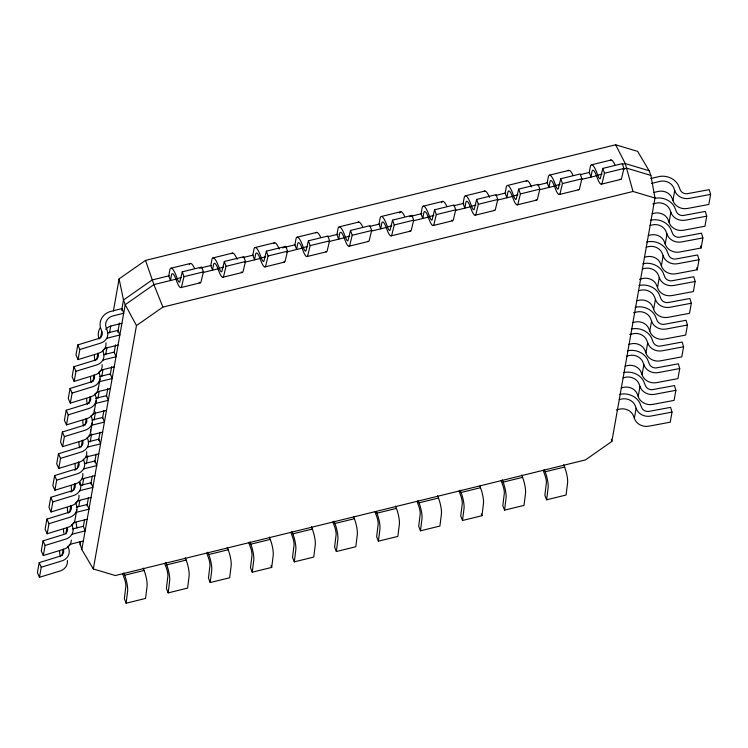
<?xml version="1.0" encoding="UTF-8"?>
<svg xmlns="http://www.w3.org/2000/svg" width="748" height="748" viewBox="0 0 748 748"><rect width="100%" height="100%" fill="white"/><g stroke="black" fill="none" stroke-linecap="round" stroke-linejoin="round"><path stroke-width="1.12" d="M143.233 568.106L144.102 570.444A11.903 2.693 76.2 0 1 147.057 586.432L145.551 598.437L126.103 603.225L127.609 591.219A11.903 2.693 76.2 0 0 124.654 575.221L123.785 572.884M185.289 557.765L186.159 560.093A11.903 2.693 76.2 0 1 189.104 576.091L187.608 588.096L168.16 592.884L169.656 580.878A11.903 2.693 76.2 0 0 166.711 564.88L165.841 562.543M227.336 547.424L228.205 549.752A11.903 2.693 76.2 0 1 231.16 565.75L229.655 577.755L210.207 582.542L211.712 570.537A11.903 2.693 76.2 0 0 208.757 554.539L207.888 552.202M269.392 537.083L270.262 539.411A11.903 2.693 76.2 0 1 273.207 555.409L271.711 567.414L252.254 572.201L253.759 560.196A11.903 2.693 76.2 0 0 250.814 544.198L249.944 541.861M311.439 526.742L312.309 529.07A11.903 2.693 76.2 0 1 315.263 545.068L313.758 557.073L294.31 561.86L295.815 549.855A11.903 2.693 76.2 0 0 292.861 533.857L291.991 531.519M353.495 516.4L354.365 518.729A11.903 2.693 76.2 0 1 357.31 534.726L355.814 546.732L336.357 551.519L337.862 539.514A11.903 2.693 76.2 0 0 334.917 523.516L334.047 521.178M395.542 506.05L396.412 508.388A11.903 2.693 76.2 0 1 399.367 524.385L397.861 536.391L378.413 541.169L379.919 529.163A11.903 2.693 76.2 0 0 376.964 513.175L376.384 511.613M437.599 495.709L438.468 498.046A11.903 2.693 76.2 0 1 441.414 514.044L439.918 526.05L420.46 530.828L421.966 518.822A11.903 2.693 76.2 0 0 419.02 502.834L418.151 500.496M479.935 486.153L480.515 487.705A11.903 2.693 76.2 0 1 483.47 503.703L481.964 515.709L462.516 520.486L464.022 508.481A11.903 2.693 76.2 0 0 461.067 492.493L460.198 490.155M521.702 475.027L522.572 477.364A11.903 2.693 76.2 0 1 525.517 493.362L524.011 505.368L504.563 510.145L506.069 498.14A11.903 2.693 76.2 0 0 503.124 482.142L502.254 479.814M563.749 464.686L564.618 467.023A11.903 2.693 76.2 0 1 567.573 483.021L566.068 495.026L546.62 499.804L548.125 487.799A11.903 2.693 76.2 0 0 545.17 471.801L544.301 469.473M61.981 555.773L63.169 549.06L63.524 550.042A6.33 5.488 10.1 0 1 60.485 556.054L39.186 562.646L37.4 572.716L39.457 577.297L60.018 570.995A11.903 10.322 10.1 0 0 67.395 560.514M65.843 534.007L67.03 527.293L67.385 528.275A6.33 5.488 10.1 0 1 64.347 534.287L43.047 540.869L41.262 550.939L43.309 555.521L63.879 549.219A11.903 10.322 10.1 0 0 71.331 540.093M69.695 512.24L70.892 505.526L71.238 506.499A6.33 5.488 10.1 0 1 68.199 512.511L46.9 519.103L45.114 529.173L47.171 533.754L67.731 527.452A11.903 10.322 10.1 0 0 75.062 519.664L76.848 509.594M73.556 490.464L74.744 483.75L75.099 484.732A6.33 5.488 10.1 0 1 72.06 490.744L50.761 497.327L48.975 507.396L51.032 511.978L71.593 505.676A11.903 10.322 10.1 0 0 78.97 495.195M77.418 468.697L78.605 461.984L78.961 462.956A6.33 5.488 10.1 0 1 75.922 468.968L54.623 475.56L52.837 485.63L54.894 490.211L75.455 483.909A11.903 10.322 10.1 0 0 82.832 473.428M81.28 446.921L82.467 440.207L82.813 441.189A6.33 5.488 10.1 0 1 79.784 447.201L58.475 453.784L56.698 463.854L58.746 468.435L79.307 462.133A11.903 10.322 10.1 0 0 86.693 451.661M85.132 425.154L86.329 418.441L86.675 419.413A6.33 5.488 10.1 0 1 83.636 425.425L62.336 432.017L60.551 442.087L62.608 446.668L83.168 440.366A11.903 10.322 10.1 0 0 90.545 429.885M88.993 403.378L90.181 396.664L90.536 397.646A6.33 5.488 10.1 0 1 87.497 403.658L66.198 410.25L64.412 420.311L66.469 424.892L87.03 418.6A11.903 10.322 10.1 0 0 94.482 409.465M92.855 381.611L94.042 374.898L94.398 375.87A6.33 5.488 10.1 0 1 91.359 381.882L70.06 388.474L68.274 398.544L70.321 403.125L90.891 396.823A11.903 10.322 10.1 0 0 98.343 387.698M96.707 359.835L97.904 353.121L98.25 354.103A6.33 5.488 10.1 0 1 95.211 360.115L73.912 366.707L72.126 376.777L74.183 381.358L94.744 375.057A11.903 10.322 10.1 0 0 102.13 364.575M78.044 359.582L79.83 349.512L100.391 343.21A11.903 10.322 10.1 0 0 107.029 330.083L106.16 327.755A11.117 9.64 10.1 0 1 113.2 315.824L123.71 313.244L121.971 308.569L109.442 311.776A16.68 14.474 10.1 0 0 100.344 327.185L102.111 332.336A6.33 5.488 10.1 0 1 99.073 338.348L77.773 344.931L75.987 355.001L78.044 359.582L98.605 353.28A11.903 10.322 10.1 0 0 105.982 342.799M39.457 577.297L41.243 567.227L39.186 562.646M43.309 555.521L45.095 545.451L43.047 540.869M47.171 533.754L48.957 523.684L46.9 519.103M51.032 511.978L52.818 501.908L50.761 497.327M54.894 490.211L56.67 480.141L54.623 475.56M58.746 468.435L60.532 458.365L58.475 453.784M62.608 446.668L64.393 436.598L62.336 432.017M66.469 424.892L68.255 414.831L66.198 410.25M70.321 403.125L72.107 393.055L70.06 388.474M74.183 381.358L75.969 371.289L73.912 366.707M100.569 338.068L101.756 331.355M79.615 484.723L80.017 482.479A11.903 10.322 10.1 0 1 73.379 495.606L52.818 501.908M90.499 432.578L92.285 422.508M94.36 410.811L96.137 400.741M98.212 389.035L99.998 378.965M78.802 506.2L79.821 500.459M82.467 485.536L83.692 478.645M86.338 463.723L87.759 455.682M90.199 441.909L91.63 433.868M94.07 420.096L95.492 412.055M97.932 398.282L99.157 391.391M101.803 376.468L103.018 369.577M105.664 354.655L106.889 347.764M109.535 332.841L110.751 325.95M113.397 311.028L119.1 278.873L145.523 260.398L615.651 144.775L637.633 151.358L649.133 170.731L650.872 175.397L654.996 198.042L611.855 441.442L585.432 459.927L115.304 575.549L93.322 568.966L81.812 549.593L79.466 541.524M80.083 544.927L80.691 541.477M83.346 526.527L84.561 519.626M87.011 505.826L88.432 497.775M90.882 483.984L92.313 475.934M94.753 462.133L96.183 454.083M98.624 440.282L100.054 432.232M102.504 418.441L103.925 410.39M106.375 396.59L107.796 388.539M110.246 374.739L111.667 366.688M114.117 352.897L115.547 344.847M117.782 332.196L119.418 322.996M121.662 310.345L123.495 300.004L119.1 278.873M81.812 549.593L125.225 304.67L123.495 300.004L152.19 279.93L169.188 275.75M93.322 568.966L136.463 325.567L125.225 304.67L153.92 284.595L176.593 279.023M619.709 394.383L621.644 394.028A16.68 14.474 10.1 0 1 639.718 402.751L641.756 407.838A6.33 5.488 10.1 0 0 648.376 411.475L670.601 407.361L672.013 412.101L670.227 422.171L648.815 426.192A11.903 10.322 10.1 0 1 634.351 418.254L636.127 408.184L635.267 405.846A11.117 9.64 10.1 0 0 621.279 399.095L619.176 399.61M623.57 372.616L625.496 372.261A16.68 14.474 10.1 0 1 643.579 380.984L645.608 386.071A6.33 5.488 10.1 0 0 652.237 389.699L674.462 385.585L675.874 390.325L674.088 400.395L652.677 404.416A11.903 10.322 10.1 0 1 638.203 396.477L639.989 386.407L639.119 384.079A11.117 9.64 10.1 0 0 625.141 377.319L623.037 377.843M627.432 350.84L629.358 350.485A16.68 14.474 10.1 0 1 647.431 359.218L649.47 364.295A6.33 5.488 10.1 0 0 656.099 367.932L678.314 363.818L679.726 368.558L677.94 378.628L656.538 382.649A11.903 10.322 10.1 0 1 642.065 374.711L643.85 364.641L642.981 362.303A11.117 9.64 10.1 0 0 628.993 355.552L626.889 356.067M631.293 329.073L633.219 328.718A16.68 14.474 10.1 0 1 651.293 337.442L653.331 342.528A6.33 5.488 10.1 0 0 659.951 346.156L682.176 342.042L683.588 346.782L681.802 356.852L660.39 360.873A11.903 10.322 10.1 0 1 645.926 352.934L647.712 342.865L646.842 340.536A11.117 9.64 10.1 0 0 632.855 333.786L629.704 334.552M635.145 307.297L637.081 306.942A16.68 14.474 10.1 0 1 655.155 315.675L657.193 320.752A6.33 5.488 10.1 0 0 663.813 324.389L686.038 320.275L687.449 325.015L685.664 335.085L664.252 339.106A11.903 10.322 10.1 0 1 649.778 331.168L651.564 321.098L650.695 318.76A11.117 9.64 10.1 0 0 636.716 312.01L633.556 312.786M639.007 285.53L640.933 285.175A16.68 14.474 10.1 0 1 659.007 293.899L661.045 298.985A6.33 5.488 10.1 0 0 667.674 302.622L689.89 298.508L691.302 303.239L689.525 313.309L668.114 317.33A11.903 10.322 10.1 0 1 653.64 309.392L655.426 299.331L654.556 296.993A11.117 9.64 10.1 0 0 640.569 290.243L638.465 290.757M642.869 263.754L644.795 263.399A16.68 14.474 10.1 0 1 662.868 272.132L664.907 277.209A6.33 5.488 10.1 0 0 671.536 280.846L693.751 276.732L695.163 281.472L693.377 291.542L671.966 295.563A11.903 10.322 10.1 0 1 657.501 287.625L659.287 277.555L658.418 275.217A11.117 9.64 10.1 0 0 644.43 268.467L642.326 268.99M646.721 241.987L648.656 241.632A16.68 14.474 10.1 0 1 666.73 250.356L668.768 255.442A6.33 5.488 10.1 0 0 675.388 259.079L697.613 254.965L699.025 259.706L697.239 269.766L675.827 273.796A11.903 10.322 10.1 0 1 661.363 265.858L663.139 255.788L662.279 253.45A11.117 9.64 10.1 0 0 648.292 246.7L646.188 247.214M650.582 220.211L652.508 219.865A16.68 14.474 10.1 0 1 670.582 228.589L672.62 233.666A6.33 5.488 10.1 0 0 679.249 237.303L701.474 233.189L702.886 237.929L701.1 247.999L679.689 252.02A11.903 10.322 10.1 0 1 665.215 244.082L667.001 234.012L666.131 231.684A11.117 9.64 10.1 0 0 652.153 224.924L650.049 225.447M654.444 198.444L656.37 198.089A16.68 14.474 10.1 0 1 674.444 206.813L676.482 211.899A6.33 5.488 10.1 0 0 683.111 215.536L705.327 211.422L706.738 216.163L704.953 226.233L683.55 230.253A11.903 10.322 10.1 0 1 669.077 222.315L670.863 212.245L669.993 209.907A11.117 9.64 10.1 0 0 656.005 203.157L652.854 203.933M650.825 178.51L660.232 176.322A16.68 14.474 10.1 0 1 678.305 185.046L680.343 190.132A6.33 5.488 10.1 0 0 686.963 193.76L709.188 189.646L710.6 194.387L708.814 204.456L687.403 208.477A11.903 10.322 10.1 0 1 672.938 200.539L674.724 190.469L673.855 188.141A11.117 9.64 10.1 0 0 659.867 181.381L651.452 183.456M182.278 271.833L179.829 281.856A6.33 1.431 76.2 0 1 177.585 279.537L175.677 274.488A16.68 3.768 76.2 0 0 169.936 269.458L168.749 275.853L170.479 280.528L171.442 275.086A11.117 2.515 76.2 0 1 175.883 278.976L176.752 281.313A11.903 2.693 76.2 0 0 181.633 286.381L183.989 276.657L182.278 271.833L201.736 267.045L203.437 271.879L201.081 281.603A11.903 2.693 76.2 0 1 199.136 282.267M224.335 261.491L221.876 271.515A6.33 1.431 76.2 0 1 219.641 269.196L217.724 264.147A16.68 3.768 76.2 0 0 211.993 259.117L210.796 265.512L212.535 270.187L213.498 264.745A11.117 2.515 76.2 0 1 217.939 268.635L218.799 270.972A11.903 2.693 76.2 0 0 223.689 276.04L226.036 266.316L224.335 261.491L243.783 256.704L245.484 261.538L243.137 271.262A11.903 2.693 76.2 0 1 241.193 271.926M266.382 251.15L263.932 261.174A6.33 1.431 76.2 0 1 261.688 258.855L259.78 253.806A16.68 3.768 76.2 0 0 254.04 248.775L252.843 255.171L254.582 259.846L255.545 254.404A11.117 2.515 76.2 0 1 259.986 258.294L260.856 260.631A11.903 2.693 76.2 0 0 265.736 265.699L268.093 255.975L266.382 251.15L285.839 246.363L287.541 251.188L285.184 260.921A11.903 2.693 76.2 0 1 283.679 261.959M308.438 240.809L305.979 250.832A6.33 1.431 76.2 0 1 303.744 248.514L301.827 243.465A16.68 3.768 76.2 0 0 296.096 238.434L294.899 244.83L296.638 249.505L297.601 244.063A11.117 2.515 76.2 0 1 302.033 247.953L302.903 250.29A11.903 2.693 76.2 0 0 307.793 255.358L310.139 245.634L308.438 240.809L327.886 236.022L329.588 240.847L327.241 250.58A11.903 2.693 76.2 0 1 325.726 251.618M350.485 230.468L348.035 240.491A6.33 1.431 76.2 0 1 345.791 238.173L343.884 233.124A16.68 3.768 76.2 0 0 338.143 228.093L336.946 234.489L338.685 239.164L339.648 233.713A11.117 2.515 76.2 0 1 344.089 237.612L344.959 239.949A11.903 2.693 76.2 0 0 349.84 245.017L352.196 235.293L350.485 230.468L369.942 225.681L371.644 230.506L369.288 240.23A11.903 2.693 76.2 0 1 367.782 241.277M392.541 220.127L390.082 230.15A6.33 1.431 76.2 0 1 387.847 227.831L385.931 222.782A16.68 3.768 76.2 0 0 380.199 217.752L379.002 224.148L380.741 228.823L381.704 223.372A11.117 2.515 76.2 0 1 386.136 227.27L387.006 229.608A11.903 2.693 76.2 0 0 391.896 234.676L394.243 224.952L392.541 220.127L411.989 215.34L413.691 220.164L411.344 229.888A11.903 2.693 76.2 0 1 409.829 230.926M434.588 209.786L432.138 219.809A6.33 1.431 76.2 0 1 429.894 217.49L427.987 212.441A16.68 3.768 76.2 0 0 422.246 207.411L421.049 213.806L422.788 218.472L423.751 213.03A11.117 2.515 76.2 0 1 428.193 216.929L429.062 219.267A11.903 2.693 76.2 0 0 433.943 224.335L436.299 214.611L434.588 209.786L454.036 204.999L455.747 209.823L453.391 219.547A11.903 2.693 76.2 0 1 451.446 220.211M476.644 199.436L474.185 209.468A6.33 1.431 76.2 0 1 471.951 207.149L470.034 202.1A16.68 3.768 76.2 0 0 464.302 197.07L463.106 203.465L464.845 208.131L465.808 202.689A11.117 2.515 76.2 0 1 470.24 206.588L471.109 208.926A11.903 2.693 76.2 0 0 475.999 213.993L478.346 204.269L476.644 199.436L496.092 194.658L497.794 199.482L495.447 209.206A11.903 2.693 76.2 0 1 493.932 210.244M518.691 189.094L516.242 199.127A6.33 1.431 76.2 0 1 513.998 196.808L512.09 191.759A16.68 3.768 76.2 0 0 506.349 186.729L505.152 193.124L506.892 197.79L507.855 192.348A11.117 2.515 76.2 0 1 512.296 196.247L513.165 198.585A11.903 2.693 76.2 0 0 518.046 203.652L520.402 193.928L518.691 189.094L538.139 184.317L539.85 189.141L537.494 198.865A11.903 2.693 76.2 0 1 535.989 199.903M560.748 178.753L558.288 188.786A6.33 1.431 76.2 0 1 556.054 186.467L554.137 181.418A16.68 3.768 76.2 0 0 548.406 176.378L547.209 182.783L548.948 187.449L549.911 182.007A11.117 2.515 76.2 0 1 554.343 185.906L555.212 188.234A11.903 2.693 76.2 0 0 560.102 193.311L562.449 183.587L560.748 178.753L580.196 173.975L581.897 178.8L579.55 188.524A11.903 2.693 76.2 0 1 578.036 189.562M602.795 168.412L600.345 178.445A6.33 1.431 76.2 0 1 598.101 176.126L596.184 171.077A16.68 3.768 76.2 0 0 590.452 166.037L589.256 172.442L590.995 177.108L591.958 171.666A11.117 2.515 76.2 0 1 596.399 175.565L597.269 177.893A11.903 2.693 76.2 0 0 602.149 182.97L604.506 173.246L602.795 168.412L622.243 163.634L623.954 168.459L621.597 178.183A11.903 2.693 76.2 0 1 620.092 179.221M136.463 325.567L162.886 307.091L633.014 191.469L654.996 198.042M75.969 371.289L96.529 364.987A11.903 10.322 10.1 0 0 103.168 351.859L102.588 350.298M72.107 393.055L92.668 386.753A11.903 10.322 10.1 0 0 99.306 373.626L98.727 372.074M68.255 414.831L88.816 408.53A11.903 10.322 10.1 0 0 95.445 395.402L94.865 393.841M64.393 436.598L84.954 430.296A11.903 10.322 10.1 0 0 91.593 417.169L91.013 415.617M60.532 458.365L81.093 452.063A11.903 10.322 10.1 0 0 87.731 438.936L87.151 437.384M56.67 480.141L77.24 473.839A11.903 10.322 10.1 0 0 83.87 460.712L83.29 459.15M48.957 523.684L69.517 517.382A11.903 10.322 10.1 0 0 76.156 504.255L75.576 502.693M45.095 545.451L65.656 539.149A11.903 10.322 10.1 0 0 72.294 526.022L71.715 524.47M41.243 567.227L61.803 560.925A11.903 10.322 10.1 0 0 68.433 547.798L67.853 546.236M171.124 268.195L190.581 263.418M213.18 257.854L232.628 253.076M255.227 247.513L274.675 242.735M297.283 237.172L316.731 232.385M339.33 226.831L358.778 222.044M381.387 216.49L400.834 211.703M423.433 206.149L442.881 201.362M465.49 195.808L484.938 191.021M507.537 185.467L526.985 180.679M549.593 175.126L569.041 170.338M591.64 164.784L611.088 159.997M199.781 268.223L211.114 265.437M242.848 257.63L253.048 255.124M282.52 247.878L294.983 244.811M327.848 236.733L338.049 234.218M369.783 226.42L379.975 223.904M409.446 216.658L421.909 213.601M453.643 205.793L463.844 203.288M495.578 195.48L505.779 192.975M537.503 185.167L547.704 182.662M580.57 174.574L589.639 172.349M622.252 164.326L625.263 163.588L649.133 170.731M183.989 276.657L203.437 271.879M226.036 266.316L245.484 261.538M268.093 255.975L287.541 251.188M310.139 245.634L329.588 240.847M352.196 235.293L371.644 230.506M394.243 224.952L413.691 220.164M436.299 214.611L455.747 209.823M478.346 204.269L497.794 199.482M520.402 193.928L539.85 189.141M562.449 183.587L581.897 178.8M604.506 173.246L623.954 168.459M177.229 278.574L181.549 277.508M219.276 268.223L223.596 267.167M261.333 257.882L265.652 256.826M303.379 247.541L307.699 246.485M345.436 237.2L349.755 236.144M387.483 226.859L391.802 225.803M429.53 216.518L433.859 215.452M471.586 206.177L475.906 205.111M513.633 195.836L517.962 194.77M555.689 185.495L560.009 184.429M597.736 175.154L602.065 174.088M202.652 272.618L218.519 268.71M244.587 262.305L261.071 258.247M286.521 251.992L302.388 248.084M328.447 241.679L344.314 237.771M371.513 231.085L386.249 227.467M413.448 220.772L429.315 216.873M455.382 210.459L471.324 206.542M497.308 200.146L513.175 196.247M539.243 189.833L555.11 185.934M581.177 179.52L597.474 175.518M622.981 169.244L627.002 168.253L650.872 175.397M180.885 287.587L200.333 282.809M222.932 277.246L242.38 272.459M264.988 266.905L284.436 262.118M307.035 256.564L326.483 251.777M349.092 246.223L368.54 241.436M391.139 235.882L410.587 231.095M433.195 225.541L452.643 220.754M475.242 215.2L494.69 210.412M517.289 204.858L536.746 200.071M559.345 194.508L578.793 189.73M601.392 184.167L620.849 179.389M121.924 323.314L111.415 325.894A11.117 9.64 10.1 0 0 105.73 329.401M653.874 192.488L658.081 191.451A11.117 9.64 10.1 0 1 672.069 198.211L672.938 200.539M107.432 332.972L118.119 330.345L119.848 335.011L109.339 337.6A11.117 9.64 10.1 0 0 106.74 338.582M118.062 345.08L107.553 347.67A11.117 9.64 10.1 0 0 103.794 349.363M652.116 213.741L654.22 213.227A11.117 9.64 10.1 0 1 668.207 219.977L669.077 222.315M103.57 354.739L114.257 352.112L115.996 356.787L105.477 359.367A11.117 9.64 10.1 0 0 102.878 360.358M114.21 366.857L103.692 369.437A11.117 9.64 10.1 0 0 99.933 371.139M648.264 235.517L650.367 234.994A11.117 9.64 10.1 0 1 664.346 241.744L665.215 244.082M99.708 376.515L110.395 373.888L112.135 378.553L101.616 381.143A11.117 9.64 10.1 0 0 99.017 382.125M110.349 388.623L99.839 391.213A11.117 9.64 10.1 0 0 96.081 392.906M644.402 257.284L646.506 256.77A11.117 9.64 10.1 0 1 660.493 263.52L661.363 265.858M95.856 398.282L106.534 395.655L108.273 400.33L97.764 402.91A11.117 9.64 10.1 0 0 95.155 403.901M106.487 410.39L95.978 412.98A11.117 9.64 10.1 0 0 92.219 414.682M639.493 279.313L642.644 278.536A11.117 9.64 10.1 0 1 656.632 285.287L657.501 287.625M91.995 420.058L102.682 417.431L104.411 422.096L93.902 424.677A11.117 9.64 10.1 0 0 92.556 425.098M102.635 432.166L92.116 434.747A11.117 9.64 10.1 0 0 88.358 436.449M636.688 300.827L638.783 300.313A11.117 9.64 10.1 0 1 652.77 307.063L653.64 309.392M88.133 441.825L98.82 439.198L100.559 443.863L90.041 446.453A11.117 9.64 10.1 0 0 87.441 447.444M98.773 453.933L88.255 456.523A11.117 9.64 10.1 0 0 85.655 457.505M632.827 322.594L634.93 322.079A11.117 9.64 10.1 0 1 648.918 328.83L649.778 331.168M84.272 463.601L94.959 460.974L96.698 465.639L86.188 468.22A11.117 9.64 10.1 0 0 83.58 469.211M94.912 475.709L84.402 478.29A11.117 9.64 10.1 0 0 81.794 479.281M628.965 344.37L631.069 343.846A11.117 9.64 10.1 0 1 645.057 350.606L645.926 352.934M80.419 485.368L91.106 482.74L92.836 487.406L82.327 489.996A11.117 9.64 10.1 0 0 79.727 490.978M91.05 497.476L80.541 500.066A11.117 9.64 10.1 0 0 76.782 501.768M625.104 366.137L627.207 365.622A11.117 9.64 10.1 0 1 641.195 372.373L642.065 374.711M76.558 507.135L87.245 504.507L88.984 509.182L78.465 511.763A11.117 9.64 10.1 0 0 75.866 512.754M87.198 519.252L76.679 521.833A11.117 9.64 10.1 0 0 72.921 523.535M621.251 387.913L623.355 387.389A11.117 9.64 10.1 0 1 637.333 394.149L638.203 396.477M72.696 528.911L83.383 526.283L85.122 530.949L74.604 533.539A11.117 9.64 10.1 0 0 72.004 534.521M83.337 541.019L72.827 543.609A11.117 9.64 10.1 0 0 69.068 545.301M616.343 409.941L619.494 409.165A11.117 9.64 10.1 0 1 633.481 415.916L634.351 418.254M124.654 575.221L144.102 570.444M166.711 564.88L186.159 560.093M208.757 554.539L228.205 549.752M250.814 544.198L270.262 539.411M292.861 533.857L312.309 529.07M334.917 523.516L354.365 518.729M376.964 513.175L396.412 508.388M419.02 502.834L438.468 498.046M461.067 492.493L480.515 487.705M503.124 482.142L522.572 477.364M545.17 471.801L564.618 467.023M710.6 194.387L689.189 198.407A11.903 10.322 10.1 0 1 674.724 190.469M706.738 216.163L685.327 220.183A11.903 10.322 10.1 0 1 670.863 212.245M702.886 237.929L681.475 241.95A11.903 10.322 10.1 0 1 667.001 234.012M699.025 259.706L677.613 263.726A11.903 10.322 10.1 0 1 663.139 255.788M695.163 281.472L673.752 285.493A11.903 10.322 10.1 0 1 659.287 277.555M691.302 303.239L669.899 307.269A11.903 10.322 10.1 0 1 655.426 299.331M687.449 325.015L666.038 329.036A11.903 10.322 10.1 0 1 651.564 321.098M683.588 346.782L662.176 350.803A11.903 10.322 10.1 0 1 647.712 342.865M679.726 368.558L658.315 372.579A11.903 10.322 10.1 0 1 643.85 364.641M675.874 390.325L654.463 394.346A11.903 10.322 10.1 0 1 639.989 386.407M672.013 412.101L650.601 416.122A11.903 10.322 10.1 0 1 636.127 408.184M615.651 144.775L625.263 163.588L633.014 191.469M77.773 344.931L79.83 349.512M162.886 307.091L153.92 284.595L145.523 260.398M546.62 499.804L544.853 495.316L546.395 482.806A6.33 1.431 76.2 0 0 545.04 475.485L543.151 470.296M504.563 510.145L502.806 505.657L504.339 493.147A6.33 1.431 76.2 0 0 502.993 485.826L501.104 480.637M481.263 513.913L481.964 515.709M462.516 520.486L460.749 515.998L462.292 503.488A6.33 1.431 76.2 0 0 460.936 496.167L459.048 490.978M420.46 530.828L418.702 526.34L420.236 513.829A6.33 1.431 76.2 0 0 418.889 506.508L417.001 501.319M378.413 541.169L376.646 536.681L378.189 524.18A6.33 1.431 76.2 0 0 376.833 516.849L374.944 511.669M336.357 551.519L334.599 547.022L336.132 534.521A6.33 1.431 76.2 0 0 334.786 527.19L332.897 522.01M294.31 561.86L292.543 557.363L294.086 544.862A6.33 1.431 76.2 0 0 292.73 537.532L290.841 532.352M271 565.619L271.711 567.414M252.254 572.201L250.496 567.704L252.029 555.203A6.33 1.431 76.2 0 0 250.683 547.873L248.794 542.693M210.207 582.542L208.44 578.045L209.982 565.544A6.33 1.431 76.2 0 0 208.627 558.214L206.738 553.034M168.16 592.884L166.393 588.386L167.926 575.885A6.33 1.431 76.2 0 0 166.58 568.555L164.691 563.375M126.103 603.225L124.346 598.727L125.879 586.226A6.33 1.431 76.2 0 0 124.523 578.905L122.635 573.716M700.53 246.101L701.1 247.999M696.678 267.877L697.239 269.766M99.063 338.956L98.558 337.255A16.68 14.474 10.1 0 1 100.036 328.063M95.202 360.732L94.697 359.021A16.68 14.474 10.1 0 1 94.454 355.225M91.34 382.499L90.845 380.797A16.68 14.474 10.1 0 1 90.592 377.001M87.479 404.275L86.983 402.564A16.68 14.474 10.1 0 1 86.731 398.768M83.626 426.042L83.122 424.34A16.68 14.474 10.1 0 1 82.878 420.535M79.765 447.818L79.26 446.107A16.68 14.474 10.1 0 1 79.017 442.311M75.903 469.585L75.408 467.874A16.68 14.474 10.1 0 1 75.155 464.078M72.051 491.352L71.546 489.65A16.68 14.474 10.1 0 1 71.303 485.854M68.19 513.128L67.685 511.417A16.68 14.474 10.1 0 1 67.442 507.621M60.466 556.671L59.971 554.96A16.68 14.474 10.1 0 1 59.718 551.164M611.397 439.216L611.855 441.442M75.959 522.272L76.988 527.938M231.758 253.647A16.68 3.768 76.2 0 1 237.172 259.369M189.384 264.67A16.68 3.768 76.2 0 1 189.702 263.988M190.104 263.558A16.68 3.768 76.2 0 1 194.415 268.121M484.068 191.591A16.68 3.768 76.2 0 1 489.482 197.313M441.694 202.624A16.68 3.768 76.2 0 1 446.724 206.065M315.862 232.955A16.68 3.768 76.2 0 1 320.574 237.097M357.909 222.614A16.68 3.768 76.2 0 1 362.621 226.756M610.218 160.568A16.68 3.768 76.2 0 1 614.931 164.7M568.171 170.909A16.68 3.768 76.2 0 1 572.884 175.041M526.115 181.25A16.68 3.768 76.2 0 1 531.538 186.972M399.647 212.965A16.68 3.768 76.2 0 1 399.965 212.273M400.367 211.852A16.68 3.768 76.2 0 1 404.677 216.415M273.805 243.306A16.68 3.768 76.2 0 1 279.228 249.028M63.832 533.193A16.68 14.474 10.1 0 1 63.58 529.397M70.957 492.165A16.68 14.474 10.1 0 1 72.06 490.576M74.809 470.399A16.68 14.474 10.1 0 1 75.913 468.8"/></g></svg>
